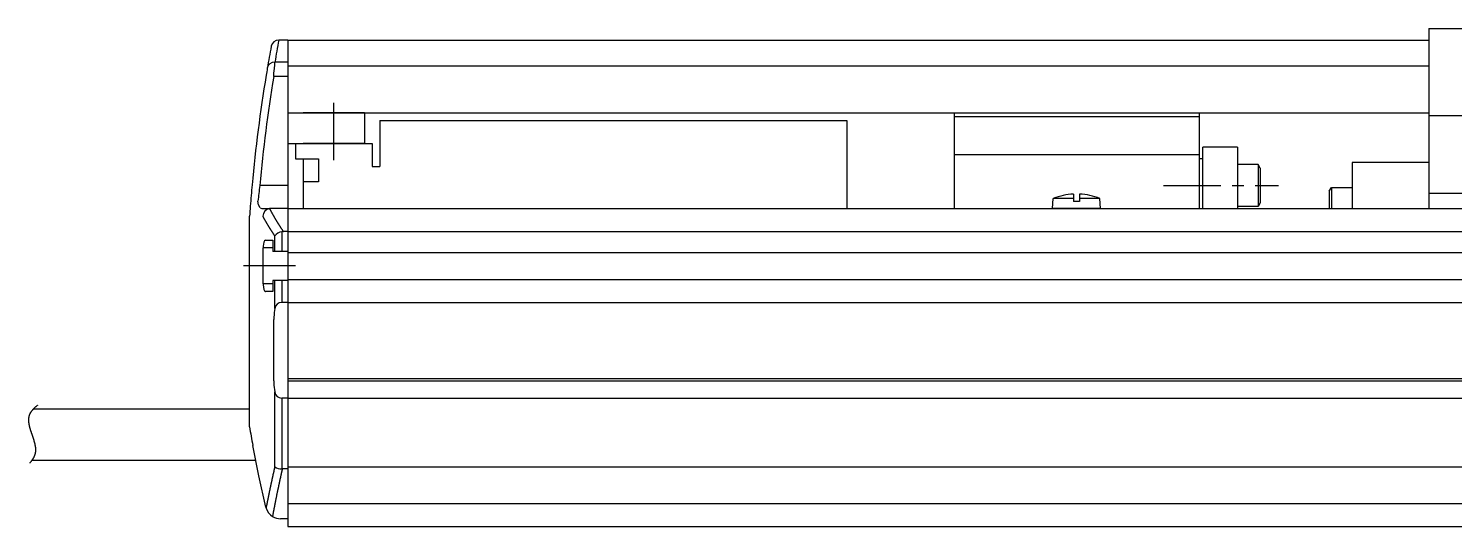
# Model space of a CAD drawing. Extents: x -211 to 1053, y 98 to 503.
# Drawn here: x -71.4 to 114.8, y 287.3 to 352.3 of the extents above; entities that cross this region are included whole.
import ezdxf

# ---------------------------------------------------------------- set-up
doc = ezdxf.new("R2010")
doc.units = 0
doc.linetypes.add('CENTER', pattern=[12, 7.5, -1.5, 1.5, -1.5])
doc.linetypes.add('CONTINOUS', pattern=[0])
doc.layers.get('0').update_dxf_attribs({"linetype": 'CONTINUOUS'})
doc.layers.add('CENTER', color=1, linetype='CENTER')

# ---------------------------------------------------------------- blocks, each defined once
blk = doc.blocks.new('DTL0004')
at = {"color": 0, "linetype": 'CONTINUOUS'}
for p, q in [((-0.4, 1.89), (-0.4, 0.9)), ((0.4, 1.89), (0.4, 0.9)), ((-3.15, 0), (-3.04, 1.3)), ((3.15, 0), (-3.15, 0)), ((-0.4, 1.3), (-3.04, 1.3)), ((0.4, 0.9), (-0.4, 0.9)), ((3.04, 1.3), (0.4, 1.3)), ((3.15, 0), (3.04, 1.3))]:
    blk.add_line(p, q, dxfattribs=at)
for start, end in [(92.8723, 112.3565), (67.6435, 87.1277)]:
    blk.add_arc((0, -6.08), 7.98, start, end, dxfattribs=at)
at = {"color": 0}
blk.add_point((0, 0), dxfattribs=at)
blk.add_point((0, 0), dxfattribs=at)

msp = doc.modelspace()

# ---------------------------------------------------------------- linework, layer by layer
at = {"color": 7, "linetype": 'CONTINOUS'}
for p, q in [((111.44, 352.26), (189.44, 352.26)), ((111.44, 352.26), (111.44, 328.76)), ((-38.75, 350.76), (-38.74, 350.76)), ((-37.56, 350.76), (-38.74, 350.76)), ((-37.56, 350.76), (-37.56, 341.26)), ((-37.56, 350.76), (-37.56, 288.26)), ((-37.56, 350.76), (111.44, 350.76)), ((-37.56, 350.76), (-37.56, 341.26)), ((-37.56, 347.87), (-39.25, 347.87)), ((-37.56, 347.4), (111.44, 347.4)), ((-37.56, 345.99), (-39.41, 345.99)), ((-37.56, 341.26), (111.44, 341.26)), ((-27.56, 341.26), (-35.56, 341.26)), ((-27.56, 341.26), (-27.56, 337.26)), ((49.44, 341.26), (49.44, 328.76)), ((49.44, 340.79), (81.44, 340.79)), ((81.44, 341.26), (81.44, 328.76)), ((111.44, 340.89), (154.37, 340.89)), ((-25.56, 340.26), (35.44, 340.26)), ((-25.56, 340.26), (-25.56, 334.26)), ((35.44, 340.26), (35.44, 328.76)), ((-37.56, 337.26), (-26.56, 337.26)), ((-36.56, 337.26), (-36.56, 335.26)), ((-27.56, 337.26), (-35.56, 337.26)), ((-26.56, 337.26), (-26.56, 334.26)), ((-36.56, 335.26), (-33.56, 335.26)), ((-35.56, 335.26), (-35.56, 328.76)), ((-33.56, 335.26), (-33.56, 332.26)), ((49.44, 335.8), (81.44, 335.8)), ((81.94, 335.26), (81.44, 335.26)), ((81.94, 328.76), (81.94, 336.76)), ((86.44, 336.76), (81.94, 336.76)), ((86.44, 336.76), (86.44, 328.76)), ((-26.56, 334.26), (-25.56, 334.26)), ((89.15, 334.51), (86.44, 334.51)), ((89.44, 334.01), (89.15, 334.51)), ((89.15, 334.51), (89.15, 329.01)), ((89.44, 334.01), (89.44, 329.51)), ((111.44, 334.76), (101.44, 334.76)), ((101.44, 334.76), (101.44, 328.76)), ((-37.56, 331.76), (-41.23, 331.76)), ((-33.56, 332.26), (-35.56, 332.26)), ((98.44, 331.01), (98.73, 331.51)), ((98.73, 331.51), (98.73, 328.76)), ((98.73, 331.51), (101.44, 331.51)), ((98.44, 331.01), (98.44, 328.76)), ((111.44, 330.76), (189.44, 330.76)), ((-42.56, 300.26), (-42.56, 327.76)), ((-42.46, 329.08), (-42.46, 329.06)), ((-41.16, 328.85), (-40.95, 328.76)), ((-40.95, 328.76), (-39.8, 328.76)), ((-39.8, 328.76), (-39.95, 328.75)), ((-37.56, 328.76), (-39.8, 328.76)), ((-37.56, 328.76), (1038.44, 328.76)), ((-37.56, 328.76), (-37.56, 287.26)), ((89.15, 329.01), (86.44, 329.01)), ((89.44, 329.51), (89.15, 329.01)), ((-40.47, 324.61), (-39.53, 324.61)), ((-39.53, 324.61), (-39.53, 323.16)), ((-39.27, 323.16), (-39.27, 325.18)), ((-38.14, 325.76), (-38.34, 325.74)), ((-38.34, 325.74), (-38.34, 323.16)), ((-37.56, 325.76), (-38.14, 325.76)), ((-37.56, 325.76), (1038.44, 325.76)), ((-40.79, 318.91), (-40.79, 323.61)), ((-39.53, 323.61), (-40.79, 323.61)), ((-37.56, 323.16), (-39.53, 323.16)), ((-37.56, 323.01), (1038.44, 323.01)), ((-39.53, 318.91), (-40.79, 318.91)), ((-37.56, 319.36), (-39.53, 319.36)), ((-39.53, 319.36), (-39.53, 317.91)), ((-39.27, 315.69), (-39.27, 319.36)), ((-38.34, 319.36), (-38.34, 316.49)), ((-37.56, 319.51), (1038.44, 319.51)), ((-39.53, 317.91), (-40.47, 317.91)), ((-37.56, 316.49), (-38.34, 316.49)), ((-37.56, 316.49), (1038.44, 316.49)), ((-39.41, 306.26), (-39.41, 314.26)), ((-37.56, 306.56), (1038.44, 306.56)), ((-37.56, 306.26), (1038.44, 306.26)), ((-39.27, 295.03), (-39.27, 304.82)), ((-38.34, 304.02), (-38.34, 294.76)), ((-37.56, 304.02), (-38.34, 304.02)), ((-37.56, 304.02), (1038.44, 304.02)), ((-70.77, 302.61), (-42.59, 302.61)), ((-70.98, 295.91), (-41.78, 295.91)), ((-38.34, 294.76), (-38.29, 294.76)), ((-37.56, 294.76), (-38.29, 294.76)), ((-37.56, 295.03), (1038.44, 295.03)), ((-40.45, 289.79), (-40.41, 289.65)), ((-37.56, 290.26), (1038.44, 290.26)), ((-37.56, 288.26), (-38.5, 288.26)), ((-37.56, 287.26), (1038.44, 287.26))]:
    msp.add_line(p, q, dxfattribs=at)
for points in [[(-39.41, 345.99), (-39.37, 346.42), (-39.32, 347.04), (-39.28, 347.54), (-39.25, 347.87)], [(-41.16, 328.85), (-41.37, 329.24), (-41.46, 329.71)], [(-40.47, 324.61), (-40.48, 324.61), (-40.59, 324.54), (-40.68, 324.37), (-40.74, 324.13), (-40.78, 323.83), (-40.79, 323.61)], [(-40.79, 318.91), (-40.79, 318.81), (-40.76, 318.49), (-40.7, 318.2), (-40.61, 318), (-40.5, 317.91), (-40.47, 317.91)], [(-39.27, 315.69), (-39.35, 315.2), (-39.41, 314.26)], [(-39.41, 306.26), (-39.39, 305.71), (-39.27, 304.82)], [(-40.45, 289.79), (-41.36, 293.88), (-42.14, 297.84)]]:
    msp.add_lwpolyline(points, dxfattribs=at)
for points in [[(-40.84, 327.76, 0), (-40.83, 327.74, 0), (-40.82, 327.72, 0), (-40.81, 327.7, 0), (-40.8, 327.68, 0), (-40.79, 327.66, 0), (-40.78, 327.63, 0), (-40.77, 327.62, 0), (-40.75, 327.59, 0), (-40.74, 327.57, 0), (-40.73, 327.55, 0), (-40.72, 327.53, 0), (-40.71, 327.51, 0), (-40.7, 327.49, 0), (-40.69, 327.47, 0), (-40.68, 327.45, 0), (-40.67, 327.43, 0), (-40.65, 327.41, 0), (-40.64, 327.39, 0), (-40.63, 327.37, 0), (-40.62, 327.35, 0), (-40.61, 327.33, 0), (-40.6, 327.31, 0), (-40.59, 327.29, 0), (-40.57, 327.27, 0), (-40.56, 327.25, 0), (-40.55, 327.23, 0), (-40.54, 327.21, 0), (-40.53, 327.19, 0), (-40.52, 327.17, 0), (-40.51, 327.15, 0), (-40.49, 327.13, 0), (-40.48, 327.11, 0), (-40.47, 327.09, 0), (-40.46, 327.07, 0), (-40.45, 327.05, 0), (-40.44, 327.03, 0), (-40.43, 327, 0), (-40.41, 326.99, 0), (-40.4, 326.96, 0), (-40.39, 326.94, 0), (-40.38, 326.92, 0), (-40.37, 326.9, 0), (-40.35, 326.88, 0), (-40.34, 326.86, 0), (-40.33, 326.84, 0), (-40.32, 326.82, 0), (-40.31, 326.8, 0), (-40.3, 326.78, 0), (-40.28, 326.76, 0), (-40.27, 326.74, 0), (-40.26, 326.72, 0), (-40.25, 326.7, 0), (-40.24, 326.68, 0), (-40.22, 326.66, 0), (-40.21, 326.64, 0), (-40.2, 326.62, 0), (-40.19, 326.6, 0), (-40.18, 326.58, 0), (-40.16, 326.56, 0), (-40.15, 326.54, 0), (-40.14, 326.52, 0), (-40.13, 326.5, 0), (-40.11, 326.48, 0), (-40.1, 326.46, 0), (-40.09, 326.44, 0), (-40.08, 326.42, 0), (-40.07, 326.4, 0), (-40.05, 326.38, 0), (-40.04, 326.36, 0), (-40.03, 326.34, 0), (-40.02, 326.32, 0), (-40, 326.3, 0), (-39.99, 326.28, 0), (-39.98, 326.26, 0), (-39.97, 326.24, 0), (-39.95, 326.22, 0), (-39.94, 326.2, 0), (-39.93, 326.18, 0), (-39.92, 326.16, 0), (-39.9, 326.14, 0), (-39.89, 326.12, 0), (-39.88, 326.1, 0), (-39.86, 326.08, 0), (-39.85, 326.06, 0), (-39.84, 326.04, 0), (-39.83, 326.02, 0), (-39.81, 326, 0), (-39.8, 325.98, 0), (-39.79, 325.96, 0), (-39.78, 325.94, 0), (-39.76, 325.92, 0), (-39.75, 325.9, 0), (-39.74, 325.88, 0), (-39.72, 325.86, 0), (-39.71, 325.84, 0), (-39.7, 325.82, 0), (-39.69, 325.8, 0), (-39.67, 325.78, 0), (-39.66, 325.76, 0), (-39.65, 325.74, 0), (-39.63, 325.72, 0), (-39.62, 325.7, 0), (-39.61, 325.68, 0), (-39.59, 325.66, 0), (-39.58, 325.64, 0), (-39.57, 325.62, 0), (-39.55, 325.6, 0), (-39.54, 325.58, 0), (-39.53, 325.56, 0), (-39.51, 325.54, 0), (-39.5, 325.52, 0), (-39.49, 325.5, 0), (-39.47, 325.48, 0), (-39.46, 325.46, 0), (-39.45, 325.44, 0), (-39.43, 325.42, 0), (-39.42, 325.4, 0), (-39.41, 325.38, 0), (-39.39, 325.36, 0), (-39.38, 325.34, 0), (-39.37, 325.32, 0), (-39.35, 325.3, 0), (-39.34, 325.28, 0), (-39.33, 325.26, 0), (-39.31, 325.24, 0), (-39.3, 325.22, 0), (-39.29, 325.2, 0), (-39.27, 325.18, 0)], [(-39.95, 328.75, 0), (-39.94, 328.72, 0), (-39.92, 328.7, 0), (-39.91, 328.68, 0), (-39.9, 328.65, 0), (-39.89, 328.63, 0), (-39.87, 328.61, 0), (-39.86, 328.58, 0), (-39.85, 328.56, 0), (-39.84, 328.53, 0), (-39.82, 328.51, 0), (-39.81, 328.49, 0), (-39.8, 328.46, 0), (-39.79, 328.44, 0), (-39.77, 328.42, 0), (-39.76, 328.39, 0), (-39.75, 328.37, 0), (-39.74, 328.35, 0), (-39.72, 328.32, 0), (-39.71, 328.3, 0), (-39.7, 328.27, 0), (-39.69, 328.25, 0), (-39.67, 328.23, 0), (-39.66, 328.2, 0), (-39.65, 328.18, 0), (-39.63, 328.16, 0), (-39.62, 328.13, 0), (-39.61, 328.11, 0), (-39.59, 328.08, 0), (-39.58, 328.06, 0), (-39.57, 328.04, 0), (-39.55, 328.01, 0), (-39.54, 327.99, 0), (-39.53, 327.97, 0), (-39.52, 327.94, 0), (-39.5, 327.92, 0), (-39.49, 327.9, 0), (-39.48, 327.87, 0), (-39.46, 327.85, 0), (-39.45, 327.83, 0), (-39.44, 327.8, 0), (-39.42, 327.78, 0), (-39.41, 327.76, 0), (-39.4, 327.73, 0), (-39.38, 327.71, 0), (-39.37, 327.69, 0), (-39.35, 327.66, 0), (-39.34, 327.64, 0), (-39.33, 327.62, 0), (-39.31, 327.59, 0), (-39.3, 327.57, 0), (-39.29, 327.54, 0), (-39.27, 327.52, 0), (-39.26, 327.5, 0), (-39.24, 327.47, 0), (-39.23, 327.45, 0), (-39.22, 327.43, 0), (-39.2, 327.4, 0), (-39.19, 327.38, 0), (-39.18, 327.36, 0), (-39.16, 327.33, 0), (-39.15, 327.31, 0), (-39.13, 327.29, 0), (-39.12, 327.26, 0), (-39.11, 327.24, 0), (-39.09, 327.22, 0), (-39.08, 327.19, 0), (-39.06, 327.17, 0), (-39.05, 327.15, 0), (-39.03, 327.12, 0), (-39.02, 327.1, 0), (-39.01, 327.08, 0), (-38.99, 327.05, 0), (-38.98, 327.03, 0), (-38.96, 327.01, 0), (-38.95, 326.98, 0), (-38.93, 326.96, 0), (-38.92, 326.94, 0), (-38.9, 326.91, 0), (-38.89, 326.89, 0), (-38.88, 326.87, 0), (-38.86, 326.84, 0), (-38.85, 326.82, 0), (-38.83, 326.8, 0), (-38.82, 326.77, 0), (-38.8, 326.75, 0), (-38.79, 326.73, 0), (-38.77, 326.7, 0), (-38.76, 326.68, 0), (-38.74, 326.66, 0), (-38.73, 326.63, 0), (-38.71, 326.61, 0), (-38.7, 326.59, 0), (-38.68, 326.56, 0), (-38.67, 326.54, 0), (-38.65, 326.52, 0), (-38.64, 326.5, 0), (-38.62, 326.47, 0), (-38.61, 326.45, 0), (-38.59, 326.43, 0), (-38.58, 326.4, 0), (-38.56, 326.38, 0), (-38.55, 326.36, 0), (-38.53, 326.33, 0), (-38.52, 326.31, 0), (-38.5, 326.29, 0), (-38.49, 326.26, 0), (-38.47, 326.24, 0), (-38.46, 326.22, 0), (-38.44, 326.19, 0), (-38.42, 326.17, 0), (-38.41, 326.15, 0), (-38.39, 326.13, 0), (-38.38, 326.1, 0), (-38.36, 326.08, 0), (-38.35, 326.06, 0), (-38.33, 326.03, 0), (-38.32, 326.01, 0), (-38.3, 325.99, 0), (-38.28, 325.96, 0), (-38.27, 325.94, 0), (-38.25, 325.92, 0), (-38.24, 325.89, 0), (-38.22, 325.87, 0), (-38.21, 325.85, 0), (-38.19, 325.83, 0), (-38.17, 325.8, 0), (-38.16, 325.78, 0), (-38.14, 325.76, 0)], [(-39.27, 295.02, 0), (-39.28, 294.98, 0), (-39.29, 294.94, 0), (-39.3, 294.9, 0), (-39.31, 294.86, 0), (-39.32, 294.82, 0), (-39.33, 294.78, 0), (-39.34, 294.73, 0), (-39.35, 294.69, 0), (-39.36, 294.65, 0), (-39.37, 294.61, 0), (-39.38, 294.57, 0), (-39.39, 294.53, 0), (-39.39, 294.48, 0), (-39.4, 294.44, 0), (-39.41, 294.4, 0), (-39.42, 294.36, 0), (-39.43, 294.32, 0), (-39.44, 294.28, 0), (-39.45, 294.23, 0), (-39.46, 294.19, 0), (-39.47, 294.15, 0), (-39.48, 294.11, 0), (-39.49, 294.07, 0), (-39.5, 294.03, 0), (-39.51, 293.98, 0), (-39.52, 293.94, 0), (-39.53, 293.9, 0), (-39.53, 293.86, 0), (-39.54, 293.82, 0), (-39.55, 293.77, 0), (-39.56, 293.73, 0), (-39.57, 293.69, 0), (-39.58, 293.65, 0), (-39.59, 293.61, 0), (-39.6, 293.57, 0), (-39.61, 293.52, 0), (-39.62, 293.48, 0), (-39.63, 293.44, 0), (-39.64, 293.4, 0), (-39.65, 293.36, 0), (-39.65, 293.31, 0), (-39.66, 293.27, 0), (-39.67, 293.23, 0), (-39.68, 293.19, 0), (-39.69, 293.15, 0), (-39.7, 293.11, 0), (-39.71, 293.06, 0), (-39.72, 293.02, 0), (-39.73, 292.98, 0), (-39.74, 292.94, 0), (-39.74, 292.9, 0), (-39.75, 292.85, 0), (-39.76, 292.81, 0), (-39.77, 292.77, 0), (-39.78, 292.73, 0), (-39.79, 292.69, 0), (-39.8, 292.64, 0), (-39.81, 292.6, 0), (-39.82, 292.56, 0), (-39.83, 292.52, 0), (-39.83, 292.48, 0), (-39.84, 292.43, 0), (-39.85, 292.39, 0), (-39.86, 292.35, 0), (-39.87, 292.31, 0), (-39.88, 292.27, 0), (-39.89, 292.22, 0), (-39.9, 292.18, 0), (-39.91, 292.14, 0), (-39.91, 292.1, 0), (-39.92, 292.06, 0), (-39.93, 292.01, 0), (-39.94, 291.97, 0), (-39.95, 291.93, 0), (-39.96, 291.89, 0), (-39.97, 291.85, 0), (-39.98, 291.8, 0), (-39.98, 291.76, 0), (-39.99, 291.72, 0), (-40, 291.68, 0), (-40.01, 291.63, 0), (-40.02, 291.59, 0), (-40.03, 291.55, 0), (-40.04, 291.51, 0), (-40.04, 291.47, 0), (-40.05, 291.42, 0), (-40.06, 291.38, 0), (-40.07, 291.34, 0), (-40.08, 291.3, 0), (-40.09, 291.26, 0), (-40.1, 291.21, 0), (-40.1, 291.17, 0), (-40.11, 291.13, 0), (-40.12, 291.09, 0), (-40.13, 291.05, 0), (-40.14, 291, 0), (-40.15, 290.96, 0), (-40.16, 290.92, 0), (-40.16, 290.88, 0), (-40.17, 290.83, 0), (-40.18, 290.79, 0), (-40.19, 290.75, 0), (-40.2, 290.71, 0), (-40.21, 290.66, 0), (-40.22, 290.62, 0), (-40.22, 290.58, 0), (-40.23, 290.54, 0), (-40.24, 290.5, 0), (-40.25, 290.45, 0), (-40.26, 290.41, 0), (-40.27, 290.37, 0), (-40.27, 290.33, 0), (-40.28, 290.28, 0), (-40.29, 290.24, 0), (-40.3, 290.2, 0), (-40.31, 290.16, 0), (-40.32, 290.11, 0), (-40.32, 290.07, 0), (-40.33, 290.03, 0), (-40.34, 289.99, 0), (-40.35, 289.94, 0), (-40.36, 289.9, 0), (-40.37, 289.86, 0), (-40.37, 289.82, 0), (-40.38, 289.77, 0), (-40.39, 289.73, 0), (-40.4, 289.69, 0), (-40.41, 289.65, 0)], [(-38.29, 294.76, 0), (-38.3, 294.71, 0), (-38.31, 294.66, 0), (-38.32, 294.61, 0), (-38.33, 294.57, 0), (-38.34, 294.52, 0), (-38.35, 294.47, 0), (-38.36, 294.42, 0), (-38.37, 294.38, 0), (-38.38, 294.33, 0), (-38.4, 294.28, 0), (-38.41, 294.23, 0), (-38.42, 294.18, 0), (-38.43, 294.13, 0), (-38.44, 294.09, 0), (-38.45, 294.04, 0), (-38.46, 293.99, 0), (-38.47, 293.94, 0), (-38.48, 293.89, 0), (-38.49, 293.85, 0), (-38.5, 293.8, 0), (-38.51, 293.75, 0), (-38.52, 293.7, 0), (-38.53, 293.65, 0), (-38.54, 293.61, 0), (-38.56, 293.56, 0), (-38.57, 293.51, 0), (-38.58, 293.46, 0), (-38.59, 293.42, 0), (-38.6, 293.37, 0), (-38.61, 293.32, 0), (-38.62, 293.27, 0), (-38.63, 293.22, 0), (-38.64, 293.18, 0), (-38.65, 293.13, 0), (-38.66, 293.08, 0), (-38.67, 293.03, 0), (-38.68, 292.98, 0), (-38.69, 292.93, 0), (-38.7, 292.89, 0), (-38.71, 292.84, 0), (-38.72, 292.79, 0), (-38.73, 292.74, 0), (-38.74, 292.69, 0), (-38.75, 292.64, 0), (-38.76, 292.6, 0), (-38.77, 292.55, 0), (-38.78, 292.5, 0), (-38.79, 292.45, 0), (-38.8, 292.4, 0), (-38.81, 292.36, 0), (-38.82, 292.31, 0), (-38.83, 292.26, 0), (-38.84, 292.21, 0), (-38.85, 292.16, 0), (-38.87, 292.11, 0), (-38.88, 292.06, 0), (-38.89, 292.02, 0), (-38.9, 291.97, 0), (-38.91, 291.92, 0), (-38.92, 291.87, 0), (-38.93, 291.82, 0), (-38.94, 291.77, 0), (-38.95, 291.73, 0), (-38.96, 291.68, 0), (-38.97, 291.63, 0), (-38.98, 291.58, 0), (-38.99, 291.53, 0), (-39, 291.49, 0), (-39.01, 291.44, 0), (-39.02, 291.39, 0), (-39.02, 291.34, 0), (-39.03, 291.29, 0), (-39.04, 291.24, 0), (-39.05, 291.19, 0), (-39.06, 291.15, 0), (-39.07, 291.1, 0), (-39.08, 291.05, 0), (-39.09, 291, 0), (-39.1, 290.95, 0), (-39.11, 290.9, 0), (-39.12, 290.86, 0), (-39.13, 290.81, 0), (-39.14, 290.76, 0), (-39.15, 290.71, 0), (-39.16, 290.66, 0), (-39.17, 290.61, 0), (-39.18, 290.56, 0), (-39.19, 290.51, 0), (-39.2, 290.47, 0), (-39.21, 290.42, 0), (-39.22, 290.37, 0), (-39.23, 290.32, 0), (-39.24, 290.27, 0), (-39.25, 290.22, 0), (-39.26, 290.17, 0), (-39.27, 290.13, 0), (-39.28, 290.08, 0), (-39.29, 290.03, 0), (-39.3, 289.98, 0), (-39.31, 289.93, 0), (-39.32, 289.88, 0), (-39.32, 289.83, 0), (-39.33, 289.79, 0), (-39.34, 289.74, 0), (-39.35, 289.69, 0), (-39.36, 289.64, 0), (-39.37, 289.59, 0), (-39.38, 289.54, 0), (-39.39, 289.49, 0), (-39.4, 289.44, 0), (-39.41, 289.39, 0), (-39.42, 289.35, 0), (-39.43, 289.3, 0), (-39.44, 289.25, 0), (-39.45, 289.2, 0), (-39.46, 289.15, 0), (-39.46, 289.1, 0), (-39.47, 289.05, 0), (-39.48, 289, 0), (-39.49, 288.95, 0), (-39.5, 288.91, 0), (-39.51, 288.86, 0), (-39.52, 288.81, 0), (-39.53, 288.76, 0), (-39.54, 288.71, 0), (-39.55, 288.66, 0), (-39.56, 288.61, 0), (-39.57, 288.56, 0)]]:
    msp.add_polyline3d(points, dxfattribs=at)
at = {"color": 7}
msp.add_polyline3d([(-70.24, 303.09, 0), (-70.27, 303.06, 0), (-70.31, 303.04, 0), (-70.34, 303.01, 0), (-70.37, 302.98, 0), (-70.4, 302.95, 0), (-70.44, 302.92, 0), (-70.47, 302.89, 0), (-70.5, 302.86, 0), (-70.54, 302.83, 0), (-70.57, 302.81, 0), (-70.6, 302.77, 0), (-70.63, 302.74, 0), (-70.67, 302.71, 0), (-70.7, 302.68, 0), (-70.73, 302.65, 0), (-70.76, 302.62, 0), (-70.79, 302.59, 0), (-70.82, 302.56, 0), (-70.85, 302.52, 0), (-70.88, 302.49, 0), (-70.91, 302.46, 0), (-70.94, 302.43, 0), (-70.97, 302.39, 0), (-70.99, 302.36, 0), (-71.02, 302.33, 0), (-71.05, 302.29, 0), (-71.07, 302.26, 0), (-71.1, 302.22, 0), (-71.12, 302.19, 0), (-71.14, 302.15, 0), (-71.16, 302.12, 0), (-71.19, 302.08, 0), (-71.21, 302.05, 0), (-71.23, 302.01, 0), (-71.24, 301.98, 0), (-71.26, 301.94, 0), (-71.28, 301.9, 0), (-71.29, 301.87, 0), (-71.31, 301.83, 0), (-71.32, 301.79, 0), (-71.34, 301.75, 0), (-71.35, 301.72, 0), (-71.36, 301.68, 0), (-71.37, 301.64, 0), (-71.38, 301.6, 0), (-71.39, 301.56, 0), (-71.39, 301.52, 0), (-71.4, 301.49, 0), (-71.41, 301.45, 0), (-71.41, 301.41, 0), (-71.42, 301.37, 0), (-71.42, 301.33, 0), (-71.42, 301.29, 0), (-71.42, 301.25, 0), (-71.43, 301.21, 0), (-71.43, 301.17, 0), (-71.43, 301.13, 0), (-71.42, 301.09, 0), (-71.42, 301.05, 0), (-71.42, 301, 0), (-71.42, 300.96, 0), (-71.42, 300.92, 0), (-71.41, 300.88, 0), (-71.41, 300.84, 0), (-71.4, 300.8, 0), (-71.4, 300.75, 0), (-71.39, 300.71, 0), (-71.38, 300.67, 0), (-71.38, 300.63, 0), (-71.37, 300.58, 0), (-71.36, 300.54, 0), (-71.35, 300.5, 0), (-71.34, 300.45, 0), (-71.33, 300.41, 0), (-71.32, 300.37, 0), (-71.31, 300.32, 0), (-71.3, 300.28, 0), (-71.29, 300.24, 0), (-71.28, 300.19, 0), (-71.27, 300.15, 0), (-71.25, 300.11, 0), (-71.24, 300.06, 0), (-71.23, 300.02, 0), (-71.22, 299.98, 0), (-71.2, 299.93, 0), (-71.19, 299.89, 0), (-71.18, 299.84, 0), (-71.16, 299.8, 0), (-71.15, 299.75, 0), (-71.13, 299.71, 0), (-71.12, 299.67, 0), (-71.1, 299.62, 0), (-71.09, 299.58, 0), (-71.07, 299.53, 0), (-71.06, 299.49, 0), (-71.04, 299.44, 0), (-71.03, 299.4, 0), (-71.01, 299.35, 0), (-71, 299.31, 0), (-70.98, 299.26, 0), (-70.97, 299.22, 0), (-70.95, 299.17, 0), (-70.94, 299.13, 0), (-70.92, 299.08, 0), (-70.91, 299.04, 0), (-70.89, 298.99, 0), (-70.88, 298.95, 0), (-70.86, 298.9, 0), (-70.85, 298.86, 0), (-70.83, 298.81, 0), (-70.82, 298.77, 0), (-70.8, 298.73, 0), (-70.79, 298.68, 0), (-70.77, 298.63, 0), (-70.76, 298.59, 0), (-70.75, 298.55, 0), (-70.73, 298.5, 0), (-70.72, 298.46, 0), (-70.71, 298.41, 0), (-70.69, 298.37, 0), (-70.68, 298.32, 0), (-70.67, 298.28, 0), (-70.66, 298.23, 0), (-70.64, 298.19, 0), (-70.63, 298.15, 0), (-70.62, 298.1, 0), (-70.61, 298.06, 0), (-70.6, 298.01, 0), (-70.59, 297.97, 0), (-70.58, 297.93, 0), (-70.58, 297.88, 0), (-70.57, 297.84, 0), (-70.56, 297.8, 0), (-70.55, 297.75, 0), (-70.55, 297.71, 0), (-70.54, 297.67, 0), (-70.53, 297.62, 0), (-70.53, 297.58, 0), (-70.52, 297.54, 0), (-70.52, 297.49, 0), (-70.52, 297.45, 0), (-70.51, 297.41, 0), (-70.51, 297.37, 0), (-70.51, 297.32, 0), (-70.51, 297.28, 0), (-70.51, 297.24, 0), (-70.51, 297.2, 0), (-70.51, 297.16, 0), (-70.51, 297.11, 0), (-70.52, 297.07, 0), (-70.52, 297.03, 0), (-70.52, 296.99, 0), (-70.53, 296.95, 0), (-70.54, 296.91, 0), (-70.54, 296.87, 0), (-70.55, 296.83, 0), (-70.56, 296.79, 0), (-70.57, 296.75, 0), (-70.58, 296.71, 0), (-70.59, 296.67, 0), (-70.6, 296.63, 0), (-70.61, 296.59, 0), (-70.63, 296.55, 0), (-70.64, 296.51, 0), (-70.66, 296.47, 0), (-70.67, 296.43, 0), (-70.69, 296.4, 0), (-70.71, 296.36, 0), (-70.73, 296.32, 0), (-70.75, 296.28, 0), (-70.77, 296.25, 0), (-70.79, 296.21, 0), (-70.81, 296.17, 0), (-70.83, 296.13, 0), (-70.86, 296.1, 0), (-70.88, 296.06, 0), (-70.9, 296.02, 0), (-70.93, 295.99, 0), (-70.95, 295.95, 0), (-70.98, 295.92, 0), (-71, 295.88, 0), (-71.03, 295.85, 0), (-71.05, 295.81, 0), (-71.08, 295.77, 0), (-71.1, 295.74, 0), (-71.13, 295.71, 0), (-71.16, 295.67, 0), (-71.18, 295.64, 0), (-71.21, 295.6, 0), (-71.24, 295.57, 0), (-71.26, 295.54, 0)], dxfattribs=at)
at = {"color": 7, "linetype": 'CONTINOUS'}
for centre, radius, start, end in [((-38.75, 349.76), 1, 90, 169.5385), ((156.94, 314.56), 199, 169.5209, 170.3653), ((156.94, 313.62), 200, 169.5385, 170.3653), ((156.94, 313.62), 200, 170.3653, 170.6396), ((-39.3, 346.91), 0.959, 87.296, 168.8526), ((156.94, 313.62), 200, 170.6396, 174.7718), ((156.94, 313.62), 199, 170.6396, 174.7718), ((156.94, 313.62), 200, 174.7718, 175.5727), ((70.79, 318.09), 112.85, 173.0438, 174.0881), ((156.94, 313.62), 200, 175.5727, 175.9477), ((-39.76, 327.68), 1.08, 99.918, 175.9292), ((-38.13, 324.33), 1.42, 98.4757, 143.2161), ((-38.36, 315.57), 0.923, 89.0012, 172.5415), ((-38.36, 304.94), 0.92, 187.2921, 271.1652), ((105.44, 324.67), 150, 189.3668, 190.305), ((-38.34, 296.54), 1.78, 238.2867, 269.9173), ((-38.5, 290.26), 2, 197.7448, 237.8532), ((-38.5, 290.26), 2, 237.8532, 270)]:
    msp.add_arc(centre, radius, start, end, dxfattribs=at)
at = {"layer": 'CENTER', "color": 1, "linetype": 'CENTER'}
for p, q in [((-31.56, 335.06), (-31.56, 343.44)), ((76.78, 331.76), (91.8, 331.76)), ((-36.55, 321.26), (-43.33, 321.26))]:
    msp.add_line(p, q, dxfattribs=at)

# ---------------------------------------------------------------- block references
at = {"color": 7, "zscale": 2}
msp.add_blockref('DTL0004', (65.44, 328.76), dxfattribs=at)

doc.saveas('drawing.dxf')
